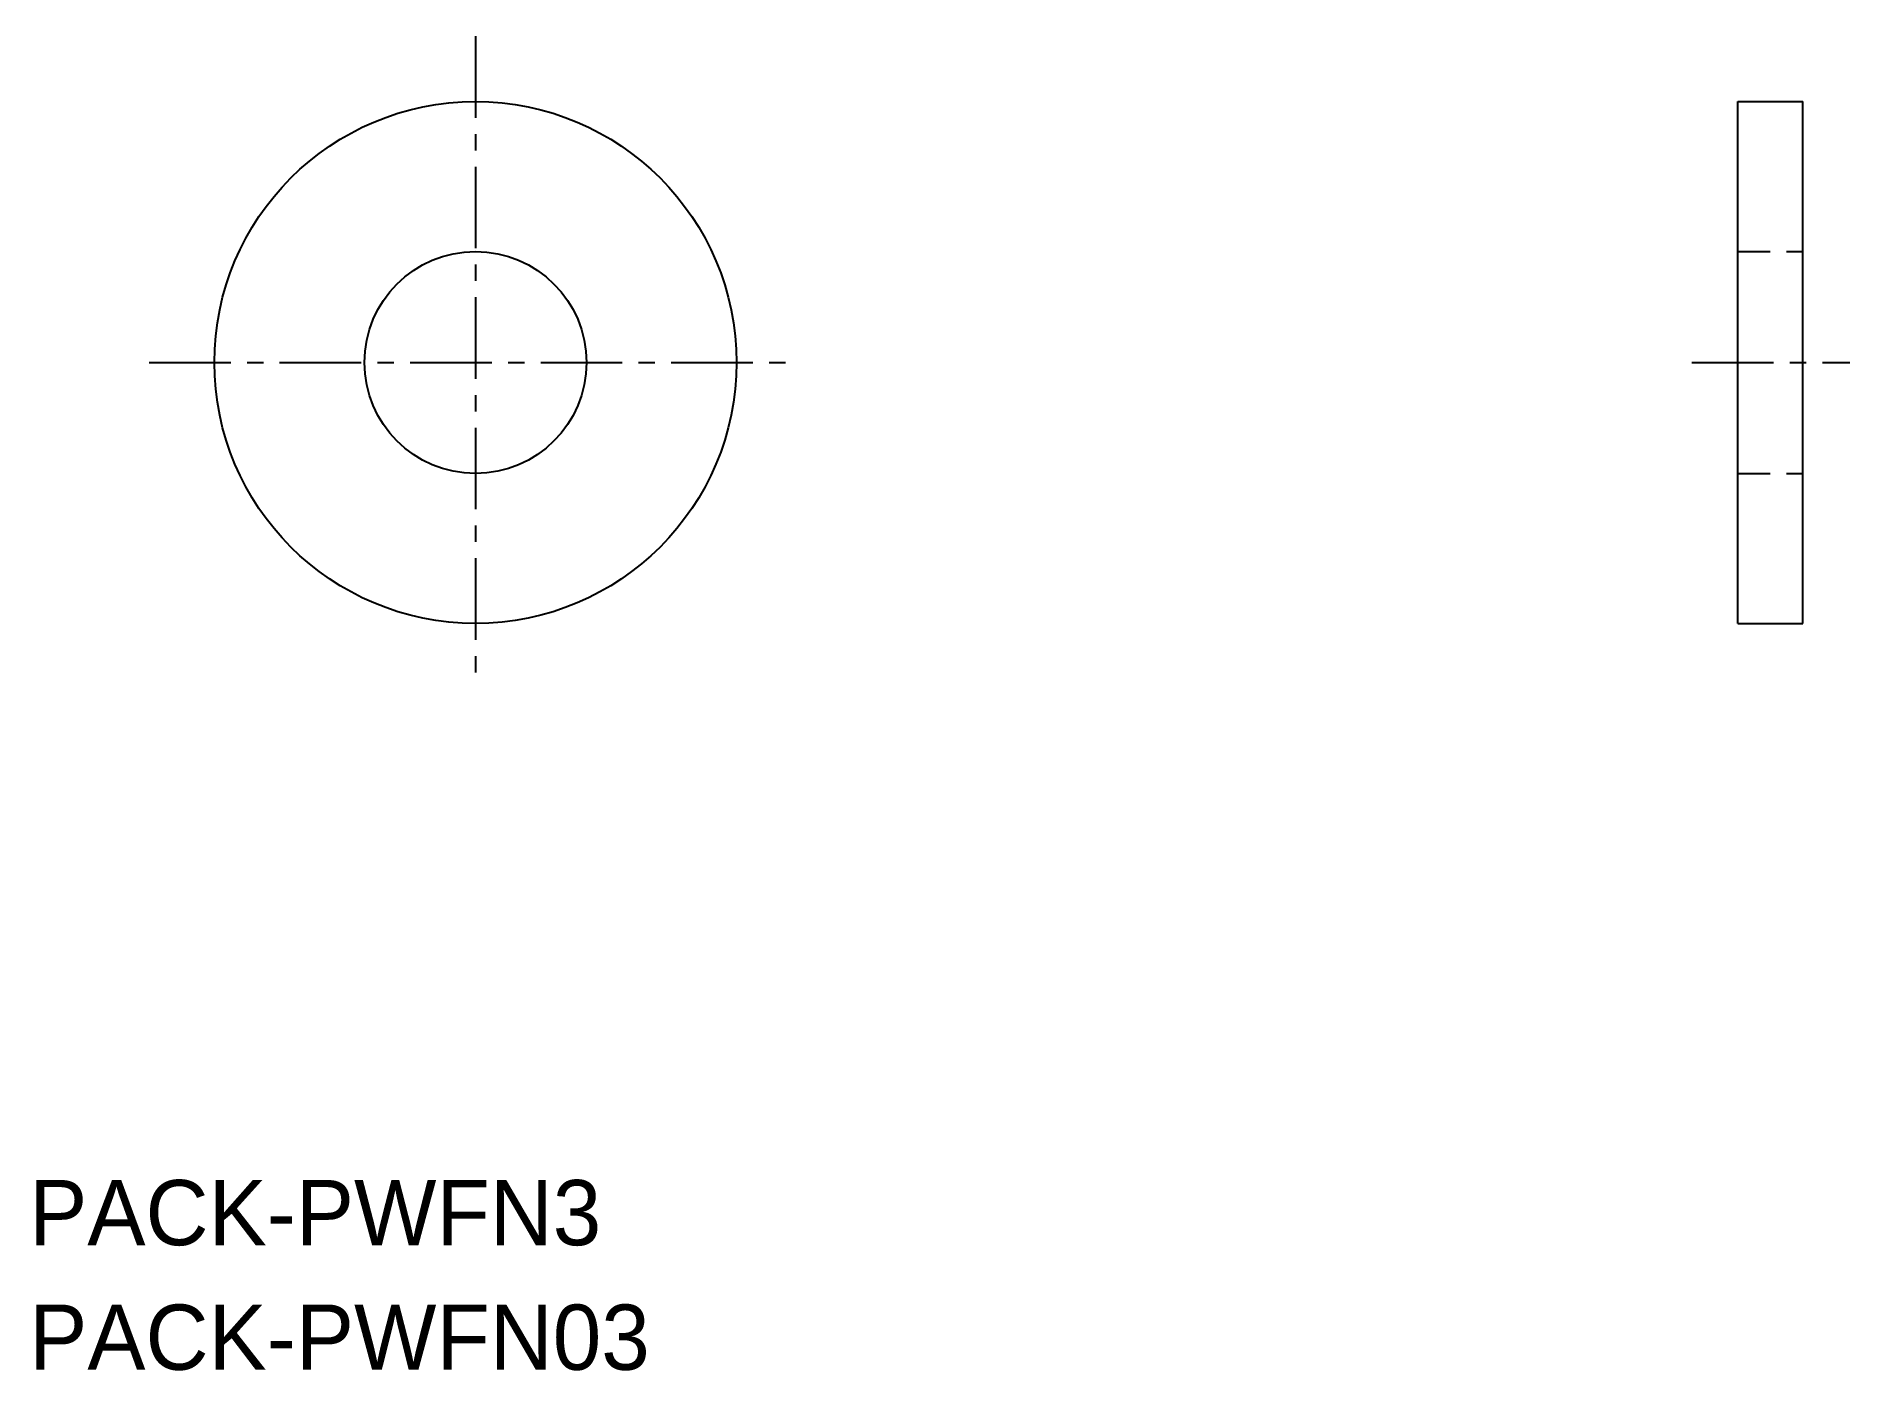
# Model space of a CAD drawing. Extents: x 17.5 to 45.2, y 4.6 to 25.1.
import ezdxf

# ---------------------------------------------------------------- set-up
doc = ezdxf.new("R2010")
doc.units = 0
doc.linetypes.add('CENTER', pattern=[2, 1.25, -0.25, 0.25, -0.25])
doc.linetypes.add('DASHED', pattern=[0.75, 0.5, -0.25])
doc.layers.get('0').update_dxf_attribs({"linetype": 'CONTINUOUS'})
doc.layers.add('CENTER', color=1, linetype='CENTER')

msp = doc.modelspace()

# ---------------------------------------------------------------- linework, layer by layer
at = {"color": 7, "linetype": 'CONTINUOUS'}
for p, q in [((43.522, 16.087), (43.522, 24.087)), ((43.522, 24.087), (44.522, 24.087)), ((44.522, 16.087), (44.522, 24.087)), ((43.522, 16.087), (44.522, 16.087))]:
    msp.add_line(p, q, dxfattribs=at)
at = {"color": 3, "linetype": 'DASHED'}
for p, q in [((43.522, 21.787), (44.522, 21.787)), ((43.522, 18.387), (44.522, 18.387))]:
    msp.add_line(p, q, dxfattribs=at)
at = {"color": 7, "linetype": 'CONTINUOUS'}
for radius in [4, 1.7]:
    msp.add_circle((24.182, 20.087), radius, dxfattribs=at)
at = {"layer": 'CENTER', "color": 1, "linetype": 'CENTER'}
for p, q in [((24.182, 25.087), (24.182, 15.087)), ((19.182, 20.087), (29.182, 20.087)), ((42.822, 20.087), (45.239, 20.087))]:
    msp.add_line(p, q, dxfattribs=at)

# ---------------------------------------------------------------- texts
at = {"color": 7, "linetype": 'CONTINUOUS'}
for s, p in [('PACK-PWFN3', (17.343, 6.557)), ('PACK-PWFN03', (17.343, 4.648))]:
    msp.add_text(s, height=1, dxfattribs=at).set_placement(p)

doc.saveas('drawing.dxf')
